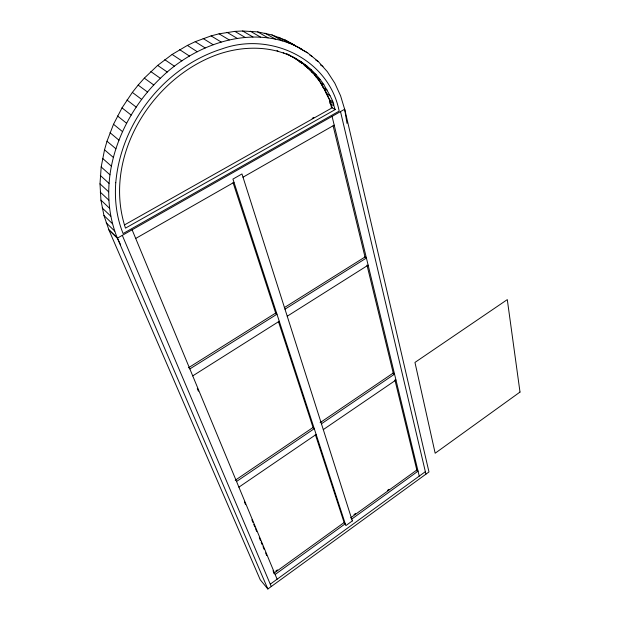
<?xml version="1.0" encoding="UTF-8"?>
<svg xmlns="http://www.w3.org/2000/svg" width="620" height="620" viewBox="0 0 620 620"><rect width="100%" height="100%" fill="white"/><g stroke="black" fill="none" stroke-linecap="round" stroke-linejoin="round"><path stroke-width="0.93" d="M120.598 244.776L117.444 238.111L108.895 229.772L103.943 215.52L100.936 200.128L99.998 183.846L101.184 166.958L104.532 149.8L107.004 141.221L113.522 124.264L122.024 107.88L132.355 92.403L138.151 85.103L144.321 78.151L157.666 65.41L172.127 54.436L187.387 45.415L195.222 41.695L211.102 35.89L219.069 33.821L234.864 31.38L242.621 31L257.68 31.899L271.932 34.937L285.138 39.998L307.667 52.855L318.269 61.512L327.337 71.688L334.8 83.181L340.574 95.775L344.65 109.244L347.014 123.395M267.848 589L260.229 579.754L108.833 229.803L117.374 238.15L344.704 109.213L428.978 471.944L267.848 589L117.374 238.15C94.914 182.706 118.715 118.009 160.371 78.314C196.222 42.92 255.308 22.677 301.832 49.158M270.274 584.172L425.359 471.68M275.846 571.005L277.411 569.881M353.981 514.6L355.539 513.468M387.485 490.404L389.05 489.281M273.955 573.221L344.131 522.536L315.286 434.349M350.548 517.894L417.593 469.472M275.14 574.484L345.262 523.776L344.092 522.559M351.757 519.079L418.043 471.146L416.818 470.022M238.901 487.157L316.154 434.465M323.291 429.598L395.963 380.029M235.228 480.268L313.139 427.397M320.106 422.67L393.281 373M236.546 481.476L314.27 428.668L313.03 427.467M321.447 423.793L394.537 374.131L393.235 373.038M192.727 375.883L279.263 321.253M287.223 316.223L368.133 265.151M188.387 367.823L275.853 312.945M284.309 307.636L365.134 256.92M189.844 368.939L276.969 314.208L275.668 313.061M284.983 309.178L366.404 258.029L365.01 256.998M135.702 238.46L233.996 182.35M243.009 177.204L334.203 125.139M329.887 101.316L333.087 103.246L335.156 109.608L125.488 228.129C103.354 161.595 146.15 86.304 207.793 58.451C235.468 45.849 269.429 43.578 296.507 58.977C307.458 65.224 316.843 74.106 323.81 84.607C324.345 85.978 341.194 113.235 329.801 103.036M312.178 118.366L313.867 117.42M124.682 224.812L332.165 107.795C326.841 89.125 315.503 71.858 299.259 60.954M286.378 53.692L288.517 54.669M289.214 55.017L301.731 62.643L301.126 62.294M285.138 39.998L295.663 45.911M299.553 48.29L307.667 52.855M278.675 37.223L289.183 43.136M309.907 55.149L312.341 56.521M271.932 34.937L282.41 40.858M315.828 60.132L318.269 61.512M264.926 33.154L275.373 39.083M320.563 65.038L323.005 66.425M257.68 31.899L268.096 37.843M250.24 31.178L260.617 37.138M293.283 57.118L296.507 58.977M296.662 59.164L296.058 58.815L297.344 59.66M298.677 60.465L301.901 62.326M287.595 54.188L290.811 56.04M296.833 59.473L296.236 59.125L297.484 60.016M298.918 61.419L306.978 66.077M304.149 64.519L303.544 64.17L311.891 71.982M283.224 52.623L284.828 53.545M305.885 66.139L306.489 66.487M306.885 67.402L311.721 70.2M276.985 50.577L278.589 51.506M242.621 31L252.952 36.991M310.326 70.323L310.922 70.672M311.279 71.866L316.115 74.679M312.418 72.54L315.022 75.183M316.115 77.136L320.145 79.492M314.425 74.834L318.781 79.996M234.864 31.38L245.148 37.401M320.532 82.507L318.184 79.639M320.594 82.716L323.81 84.607M322.191 85.087L321.586 84.731L324.268 89.404M323.16 87.373L323.756 87.73M323.074 87.637L327.096 90.008M226.998 32.318L237.228 38.378M325.237 90.435L324.632 90.078L327.313 95.658M326.019 92.837L326.624 93.194M326.787 93.76L329.995 95.666M329.119 98.89L327.616 96.379M329.305 99.642L332.506 101.564M219.069 33.821L229.237 39.928M330.228 101.812L329.631 101.455L330.39 103.68M330.646 104.424L331.243 104.78M331.165 107.19L335.156 109.608M211.102 35.89L221.208 42.044M203.135 38.518L213.179 44.725M195.222 41.695L205.197 47.965M291.292 43.237L294.934 45.539M187.387 45.415L197.292 51.755M179.676 49.67L189.503 56.079M172.127 54.436L181.885 60.915M164.781 59.691L174.46 66.255M157.666 65.41L167.276 72.059M150.838 71.579L160.371 78.314M144.321 78.151L153.775 84.979M138.151 85.103L147.529 92.023M132.355 92.403L141.662 99.417M126.968 100.006L136.199 107.121M299.328 61.256L301.746 63.131M299.336 61.38L300.545 62.318M122.024 107.88L131.177 115.088M117.529 115.979L126.62 123.279M113.522 124.264L122.543 131.657M110.004 132.688L118.97 140.182M107.004 141.221L115.909 148.8M104.532 149.8L113.383 157.472M102.587 158.394L111.391 166.152M101.184 166.958L109.942 174.809M304.087 65.1L305.784 66.635M100.324 175.46L109.035 183.381M99.998 183.846L108.671 191.844M100.208 192.076L108.841 200.144M100.936 200.128L109.554 208.258M102.192 207.948L110.779 216.147M103.943 215.52L112.515 223.766M106.183 222.805L114.739 231.097M320.346 82.793L321.175 84.088M122.303 235.352L271.265 586.512M197.3 388.515L198.415 391.197M244.443 501.968L245.559 504.649M251.867 519.831L252.983 522.513M253.727 524.303L254.835 526.977M255.579 528.767L256.696 531.448M259.292 537.703L260.408 540.376M261.152 542.167L262.26 544.848M263.004 546.631L264.12 549.312M265.6 552.885L266.716 555.567M273.025 570.749L274.141 573.43M132.107 229.795L277.101 579.212M233.058 182.629L275.97 313.999M278.372 321.354L313.185 427.916M330.879 105.175L331.568 107.438M333.111 125.814L365.157 257.579M366.986 265.104L393.591 374.511M394.909 379.928L417.113 471.223M332.08 116.374L419.252 476.114M340.512 111.592L425.94 474.153M115.762 182.722C114.499 199.919 116.544 217.527 123.109 233.546L339.163 111.104C328.957 59.024 270.367 31.341 221.976 48.895C164.261 67.053 120.962 122.69 115.762 182.722M352.338 520.909L345.859 525.605L232.934 179.087L241.971 173.941L352.338 520.909M520.002 392.065L435.17 453.22L414.958 362.429L507.292 299.615L520.002 392.065"/></g></svg>
